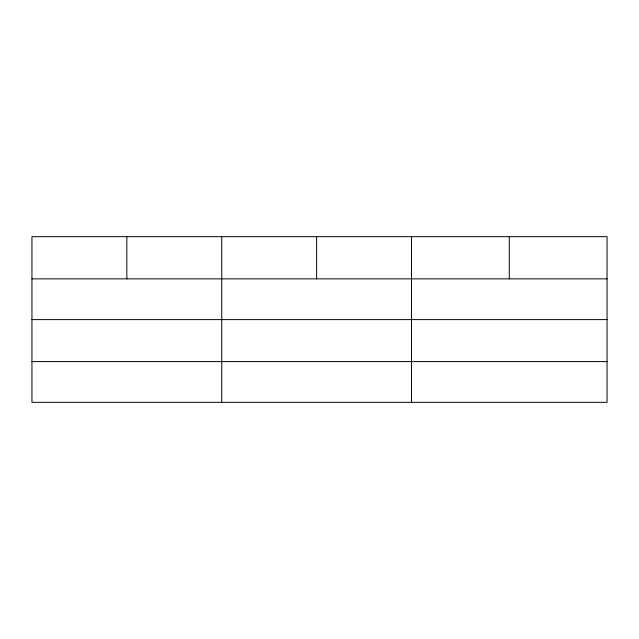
<?xml version="1.0" encoding="UTF-8"?>
<svg xmlns="http://www.w3.org/2000/svg" width="639" height="639" viewBox="0 0 639 639"><rect width="100%" height="100%" fill="white"/><g stroke="black" fill="none" stroke-linecap="round" stroke-linejoin="round"><path stroke-width="0.96" d="M607.05 319.604L607.05 236.662L31.95 236.662L31.95 402.338L607.05 402.338L607.05 319.604L31.95 319.604M31.95 278.86L607.05 278.86M31.95 361.594L607.05 361.594M509.283 236.662L509.283 278.86M411.516 236.662L411.516 402.338M316.624 236.662L316.624 278.86M221.733 236.662L221.733 402.338M126.841 236.662L126.841 278.86"/></g></svg>
